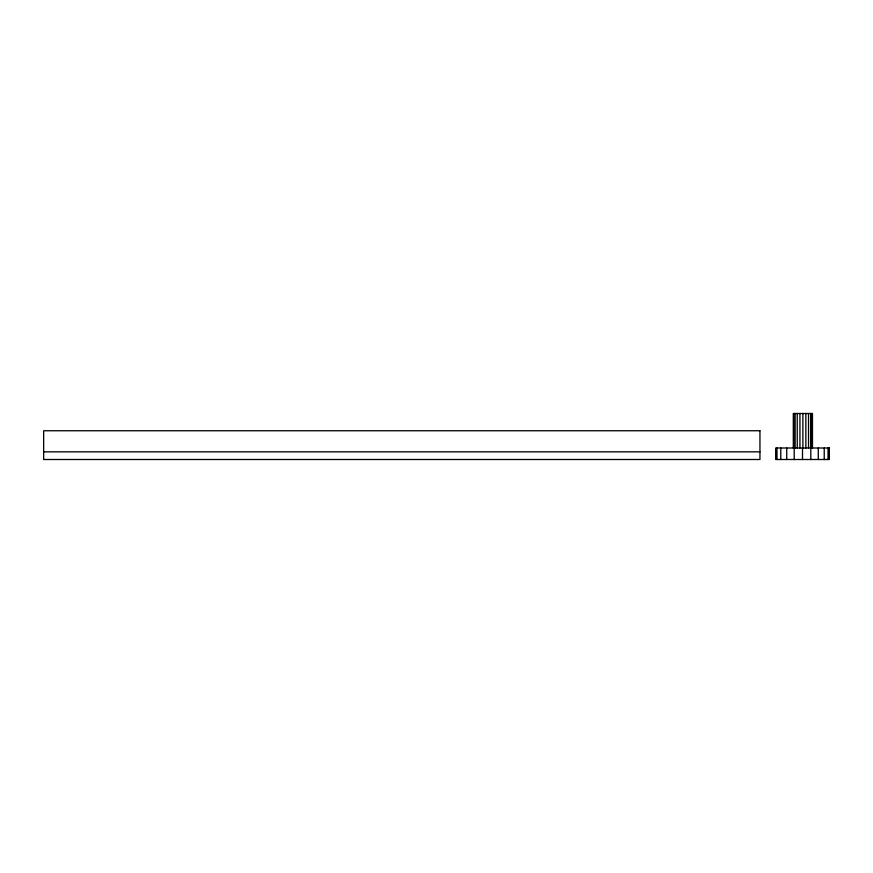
<?xml version="1.0" encoding="UTF-8"?>
<svg xmlns="http://www.w3.org/2000/svg" width="873" height="873" viewBox="0 0 873 873"><rect width="100%" height="100%" fill="white"/><g stroke="black" fill="none" stroke-linecap="round" stroke-linejoin="round"><path stroke-width="1.31" d="M43.65 451.843L759.947 451.843M828.04 448.002L828.04 459.504M824.232 448.002L824.232 459.504M818.285 448.002L818.285 459.504M812.479 448.002L812.479 413.496L793.306 413.496L793.306 448.002M812.01 413.496L812.01 448.002M810.81 448.002L810.81 459.504M810.646 413.496L810.646 448.002M808.529 413.496L808.529 448.002M805.855 413.496L805.855 448.002M802.887 413.496L802.887 448.002M802.505 448.002L802.505 459.504M799.93 413.496L799.93 448.002M797.256 413.496L797.256 448.002M795.139 413.496L795.139 448.002M794.212 448.002L794.212 459.504M793.775 413.496L793.775 448.002M786.737 448.002L786.737 459.504M780.789 448.002L780.789 459.504M776.981 448.002L776.981 459.504M759.947 430.749L43.65 430.749L43.65 459.504L759.947 459.504L759.947 430.749M829.35 448.002L775.671 448.002L775.671 459.504L829.35 459.504L829.35 448.002"/></g></svg>
